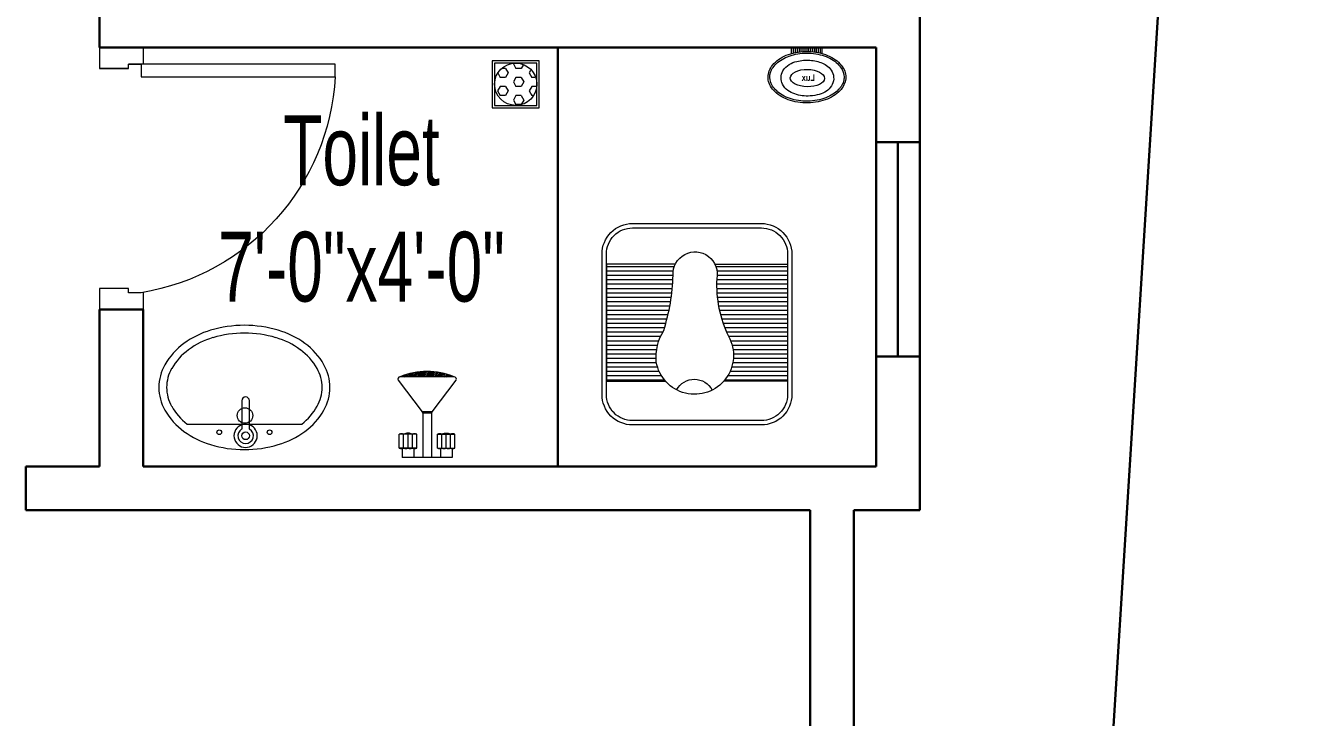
# Model space of a CAD drawing. Header units: inches. Extents: x 64086 to 138972, y -13497 to 16809.
# Drawn here: x 100475.5 to 100623.5, y -10640.3 to -10561.1 of the extents above; entities that cross this region are included whole.
import ezdxf

# ---------------------------------------------------------------- set-up
doc = ezdxf.new("R2010")
doc.units = ezdxf.units.IN
doc.header["$LTSCALE"] = 0.5
doc.header["$MEASUREMENT"] = 0
doc.layers.get('0').update_dxf_attribs({"lineweight": 13})
for name, color, linetype, lineweight in [('fixture', 24, 'Continuous', 13), ('fur', 42, 'Continuous', 15), ('Light fixture', 5, 'Continuous', 13), ('P-BASIN1', 6, 'Continuous', 15), ('P-COMMODE', 6, 'Continuous', 15), ('P-FLOOR-DRAIN', 4, 'Continuous', 15), ('P-SHOWER', 7, 'Continuous', 15), ('railing', 30, 'Continuous', 15), ('Text-2', 7, 'Continuous', 18), ('WALL', 7, 'Continuous', 30), ('WALL-0', 7, 'Continuous', 18)]:
    doc.layers.add(name, color=color, linetype=linetype, lineweight=lineweight)
doc.styles.get("Standard").update_dxf_attribs({"font": 'ARIALNB.TTF'})
doc.styles.add('STYLE1', font='ARIALN.TTF', dxfattribs={"width": 0.8})
pattern_1 = [(225, (19362.28457, 30685.39488), (-0.0883883476, 0.0883883476), [])]

# ---------------------------------------------------------------- blocks, each defined once
blk = doc.blocks.new('A$C31E24FA5')
at = {"layer": 'fur'}
for p, q in [((0.5, 17.93), (7.16, 17.93)), ((14.06, 17.93), (21.26, 17.93)), ((0.5, 17.43), (6.8, 17.43)), ((0.5, 16.93), (6.54, 16.93)), ((0.5, 16.43), (6.35, 16.43)), ((14.42, 17.43), (21.26, 17.43)), ((14.68, 16.93), (21.26, 16.93)), ((14.87, 16.43), (21.26, 16.43)), ((0.5, 15.93), (6.23, 15.93)), ((0.5, 15.43), (6.2, 15.43)), ((0.5, 14.93), (6.21, 14.93)), ((14.99, 15.93), (21.26, 15.93)), ((15.06, 15.43), (21.26, 15.43)), ((15.06, 14.93), (21.26, 14.93)), ((0.5, 14.43), (6.27, 14.43)), ((0.5, 13.93), (6.37, 13.93)), ((0.5, 13.43), (6.52, 13.43)), ((14.74, 13.43), (21.26, 13.43)), ((14.91, 13.93), (21.26, 13.93)), ((15.02, 14.43), (21.26, 14.43)), ((0.5, 12.93), (6.71, 12.93)), ((0.5, 12.43), (6.97, 12.43)), ((0.5, 11.93), (7.17, 11.93)), ((14.06, 11.93), (21.26, 11.93)), ((14.27, 12.43), (21.26, 12.43)), ((14.5, 12.93), (21.26, 12.93)), ((0.5, 11.43), (7.32, 11.43)), ((0.5, 10.93), (7.45, 10.93)), ((0.5, 10.43), (7.57, 10.43)), ((13.57, 10.43), (21.26, 10.43)), ((13.71, 10.93), (21.26, 10.93)), ((13.87, 11.43), (21.26, 11.43)), ((0.5, 9.93), (7.68, 9.93)), ((0.5, 9.43), (7.78, 9.43)), ((0.5, 8.93), (7.87, 8.93)), ((13.27, 8.93), (21.26, 8.93)), ((13.35, 9.43), (21.26, 9.43)), ((13.45, 9.93), (21.26, 9.93)), ((0.5, 8.43), (7.94, 8.43)), ((0.5, 7.93), (8, 7.93)), ((0.5, 7.43), (8.06, 7.43)), ((13.14, 7.43), (21.26, 7.43)), ((13.16, 7.93), (21.26, 7.93)), ((13.21, 8.43), (21.26, 8.43)), ((0.5, 6.93), (8.1, 6.93)), ((0.5, 6.43), (8.12, 6.43)), ((0.5, 5.93), (8.14, 5.93)), ((13.13, 6.93), (21.26, 6.93)), ((13.15, 6.43), (21.26, 6.43)), ((13.21, 5.93), (21.26, 5.93)), ((0.5, 5.43), (8.16, 5.43)), ((0.5, 4.93), (8.29, 4.93)), ((13.06, 4.93), (21.26, 4.93)), ((13.18, 5.43), (21.26, 5.43))]:
    blk.add_line(p, q, dxfattribs=at)
for points in [[(3.5, 0), (18.26, 0, 0.414214), (21.76, 3.5), (21.76, 19.59, 0.414214), (18.26, 23.09), (3.5, 23.09, 0.414214), (0, 19.59), (0, 3.5, 0.414214)], [(3.5, 0.5), (18.26, 0.5, 0.414214), (21.26, 3.5), (21.26, 19.59, 0.414214), (18.26, 22.59), (3.5, 22.59, 0.414214), (0.5, 19.59), (0.5, 3.5, 0.414214)], [(14.5, 12.93, 1.187601), (6.22, 15.87, 0.159476), (7.07, 12.25, -0.071892), (8.14, 5.92, 1.143323), (13.15, 6.33, -0.127468)]]:
    blk.add_lwpolyline(points, format="xyb", close=True, dxfattribs=at)
for points in [[(8.4, 4.67), (0.5, 4.67), (0.5, 18.07), (7.27, 18.07)], [(12.95, 4.67), (21.26, 4.67), (21.26, 18.07), (13.95, 18.07)]]:
    blk.add_lwpolyline(points, dxfattribs=at)
blk.add_arc((10.58, 20.16), 2.31, 208.2976, 332.3555, dxfattribs=at)
blk = doc.blocks.new('p-basin11')
at = {"lineweight": 13}
for p, q in [((-0.49, 4.45), (-0.49, 0.85)), ((0.5, 0.86), (0.5, 4.45)), ((-7.44, 1.49), (7.15, 1.49))]:
    blk.add_line(p, q, dxfattribs=at)
for centre, radius in [((-0.08, 2.58), 0.99), ((-3.35, 0.44), 0.298), ((0, 0), 0.495), ((3.06, 0.44), 0.298)]:
    blk.add_circle(centre, radius, dxfattribs=at)
for centre, radius, start, end in [((-1.18, 2.6), 11.33, 106.7647, 126.0274), ((-0.15, -0.85), 14.92, 90, 106.7647), ((-0.15, -0.85), 14.92, 73.2353, 90), ((0.89, 2.6), 11.33, 53.9726, 73.2353), ((-2.77, 4.78), 8.63, 126.0274, 150.3366), ((-1.18, 2.6), 10.34, 106.7647, 126.0274), ((-1.18, 2.6), 10.34, 106.7647, 126.0274), ((-0.15, -0.85), 13.93, 90, 106.7647), ((-0.15, -0.85), 13.93, 90, 106.7647), ((-0.15, -0.85), 13.93, 73.2353, 90), ((-0.15, -0.85), 13.93, 73.2353, 90), ((0.89, 2.6), 10.34, 53.9726, 73.2353), ((0.89, 2.6), 10.34, 53.9726, 73.2353), ((2.48, 4.78), 8.63, 29.6634, 53.9726), ((-2.77, 4.78), 7.64, 126.0274, 150.3366), ((-2.77, 4.78), 7.64, 126.0274, 150.3366), ((2.48, 4.78), 7.64, 29.6634, 53.9726), ((-5.2, 6.16), 5.84, 150.3366, 180), ((-5.2, 6.16), 4.85, 150.3366, 180), ((-5.2, 6.16), 4.85, 150.3366, 180), ((4.9, 6.16), 4.85, 0, 29.6634), ((4.9, 6.16), 4.85, 360, 29.6634), ((4.9, 6.16), 5.84, 0, 29.6634), ((-5.2, 6.16), 5.84, 180, 209.6634), ((-5.2, 6.16), 4.85, 180, 209.6634), ((0, 4.45), 0.495, 0, 180), ((4.9, 6.16), 4.85, 330.3366, 0), ((4.9, 6.16), 5.84, 330.3366, 0), ((-2.77, 7.54), 7.64, 209.6634, 232.3), ((2.48, 7.54), 7.64, 307.7, 330.3366), ((-2.77, 7.54), 8.63, 209.6634, 233.9726), ((2.48, 7.54), 8.63, 306.0274, 330.3366), ((-1.18, 9.72), 11.33, 233.9726, 253.2353), ((0, 0), 1.48, 109.6514, 70.3603), ((0, 0), 0.99, 120.3431, 59.7554), ((0.89, 9.72), 11.33, 286.7647, 306.0274), ((-0.15, 13.16), 14.92, 253.2353, 270), ((-0.15, 13.16), 14.92, 270, 286.7647)]:
    blk.add_arc(centre, radius, start, end, dxfattribs=at)
blk = doc.blocks.new('pp-sh')
at = {"ltscale": 0.01}
h = blk.add_hatch(dxfattribs=at)
h.set_pattern_fill('ANSI31', color=256, style=0)
h.set_pattern_definition(pattern_1)
h.paths.add_polyline_path([(18743.58, 25839.35), (18749.1, 25839.35, 0.199471)])
h = blk.add_hatch(dxfattribs=at)
h.set_pattern_fill('ANSI31', color=256, style=0)
h.set_pattern_definition(pattern_1)
h.paths.add_polyline_path([(18745.89, 25835.65), (18746.8, 25835.65, -0.163612), (18746.84, 25835.78), (18745.84, 25835.78, -0.163612)])
for p, q in [((18743.4, 25839), (18745.84, 25835.78)), ((18749.1, 25839.35), (18743.58, 25839.35)), ((18749.28, 25839), (18746.84, 25835.78)), ((18746.84, 25835.78), (18745.84, 25835.78)), ((18746.8, 25835.65), (18745.89, 25835.65)), ((18745.89, 25835.65), (18745.89, 25831.13)), ((18746.8, 25835.65), (18746.8, 25831.13)), ((18744.54, 25833.62), (18744.26, 25833.62)), ((18744.26, 25833.59), (18744.26, 25833.62)), ((18744.4, 25833.59), (18744.4, 25833.62)), ((18744.54, 25833.59), (18744.54, 25833.62)), ((18748.15, 25833.59), (18748.15, 25833.62)), ((18748.15, 25833.62), (18748.42, 25833.62)), ((18748.29, 25833.59), (18748.29, 25833.62)), ((18748.42, 25833.59), (18748.42, 25833.62)), ((18745.28, 25833.51), (18743.51, 25833.51)), ((18743.51, 25832.08), (18743.51, 25833.51)), ((18743.95, 25832.08), (18743.95, 25833.51)), ((18744.4, 25832.08), (18744.4, 25833.51)), ((18744.84, 25832.08), (18744.84, 25833.51)), ((18745.28, 25832.08), (18745.28, 25833.51)), ((18747.4, 25832.08), (18747.4, 25833.51)), ((18747.4, 25833.51), (18749.17, 25833.51)), ((18747.84, 25832.08), (18747.84, 25833.51)), ((18748.29, 25832.08), (18748.29, 25833.51)), ((18748.73, 25832.08), (18748.73, 25833.51)), ((18749.17, 25832.08), (18749.17, 25833.51)), ((18745.28, 25832.08), (18743.51, 25832.08)), ((18743.8, 25832.04), (18743.8, 25831.13)), ((18748.88, 25831.13), (18743.8, 25831.13)), ((18744.99, 25832.04), (18744.99, 25831.13)), ((18746.8, 25831.13), (18745.89, 25831.13)), ((18747.4, 25832.08), (18749.17, 25832.08)), ((18747.69, 25832.04), (18747.69, 25831.13)), ((18748.88, 25832.04), (18748.88, 25831.13))]:
    blk.add_line(p, q, dxfattribs=at)
for centre, radius, start, end in [((18743.58, 25839.13), 0.222, 90, 216.0286), ((18746.34, 25832.71), 7.19, 67.4384, 112.5616), ((18749.1, 25839.13), 0.222, 323.9714, 90), ((18745.67, 25835.65), 0.222, 0, 37.1678), ((18747.02, 25835.65), 0.222, 142.8322, 180), ((18744.4, 25832.37), 1.22, 68.7379, 111.2621), ((18748.29, 25832.37), 1.22, 68.7379, 111.2621), ((18743.73, 25832.87), 0.68, 70.9882, 109.0118), ((18743.73, 25833.55), 0, 152.3346, 180), ((18744.18, 25832.87), 0.68, 70.9882, 109.0118), ((18744.62, 25832.87), 0.68, 70.9882, 109.0118), ((18745.06, 25832.87), 0.68, 70.9882, 109.0118), ((18747.62, 25832.87), 0.68, 70.9882, 109.0118), ((18748.06, 25832.87), 0.68, 70.9882, 109.0118), ((18748.51, 25832.87), 0.68, 70.9882, 109.0118), ((18748.95, 25832.87), 0.68, 70.9882, 109.0118), ((18748.95, 25833.55), 0, 0, 27.6654), ((18743.73, 25832.72), 0.68, 250.9882, 289.0118), ((18744.18, 25832.72), 0.68, 250.9882, 289.0118), ((18744.62, 25832.72), 0.68, 250.9882, 289.0118), ((18745.06, 25832.72), 0.68, 250.9882, 289.0118), ((18747.62, 25832.72), 0.68, 250.9882, 289.0118), ((18748.06, 25832.72), 0.68, 250.9882, 289.0118), ((18748.51, 25832.72), 0.68, 250.9882, 289.0118), ((18748.95, 25832.72), 0.68, 250.9882, 289.0118)]:
    blk.add_arc(centre, radius, start, end, dxfattribs=at)
blk = doc.blocks.new('*X21')
at = {"color": 0}
for p, q in [((350.31, 2158.03), (350.62, 2158.57)), ((350.62, 2158.57), (351.25, 2158.57)), ((351.56, 2158.03), (351.25, 2158.57)), ((349.22, 2157.49), (349.37, 2157.49)), ((349.37, 2156.4), (349.69, 2156.94)), ((349.69, 2156.94), (349.37, 2157.49)), ((350.62, 2157.49), (350.31, 2158.03)), ((350.62, 2157.49), (351.25, 2157.49)), ((351.25, 2157.49), (351.56, 2158.03)), ((352.19, 2156.94), (352.5, 2157.49)), ((352.5, 2156.4), (352.19, 2156.94)), ((352.5, 2157.49), (353.12, 2157.49)), ((353.12, 2156.4), (353.44, 2156.94)), ((353.44, 2156.94), (353.12, 2157.49)), ((348.86, 2156.4), (349.37, 2156.4)), ((349, 2155.32), (349.37, 2155.32)), ((349.69, 2154.78), (349.37, 2155.32)), ((350.31, 2155.86), (350.62, 2156.4)), ((350.62, 2155.32), (350.31, 2155.86)), ((350.62, 2156.4), (351.25, 2156.4)), ((350.62, 2155.32), (351.25, 2155.32)), ((351.56, 2155.86), (351.25, 2156.4)), ((351.25, 2155.32), (351.56, 2155.86)), ((352.19, 2154.78), (352.5, 2155.32)), ((352.5, 2156.4), (353.12, 2156.4)), ((352.5, 2155.32), (353.12, 2155.32)), ((353.43, 2154.79), (353.12, 2155.32)), ((349.51, 2154.48), (349.69, 2154.78)), ((350.41, 2153.86), (350.62, 2154.24)), ((350.62, 2154.24), (351.25, 2154.24)), ((351.56, 2153.7), (351.25, 2154.24)), ((352.5, 2154.24), (352.19, 2154.78)), ((352.5, 2154.24), (352.92, 2154.24)), ((351.56, 2153.69), (351.56, 2153.7))]:
    blk.add_line(p, q, dxfattribs=at)
blk = doc.blocks.new('P-FLOOR')
at = {"layer": 'P-FLOOR-DRAIN'}
for points in [[(-2.08, 5.48), (-2.08, 0.98), (2.42, 0.98), (2.42, 5.48)], [(-1.85, 5.25), (-1.85, 1.2), (2.2, 1.2), (2.2, 5.25)]]:
    blk.add_lwpolyline(points, close=True, dxfattribs=at)
blk.add_circle((0.17, 3.23), 2.02, dxfattribs=at)
at = {"layer": 'P-FLOOR-DRAIN', "xscale": 0.8, "yscale": 0.8, "zscale": 0.8, "rotation": 270}
blk.add_blockref('*X21', (-1724.74, 284.25), dxfattribs=at)
blk = doc.blocks.new('RY')
at = {"layer": 'fixture'}
for p, q in [((227073.05, -59649.09), (227072.37, -59649.09)), ((227073.05, -59649.32), (227072.43, -59649.32)), ((227073.05, -59649.54), (227072.48, -59649.54)), ((227073.05, -59649.76), (227072.52, -59649.76)), ((227073.05, -59652.62), (227073.05, -59649.09)), ((227073.05, -59649.98), (227072.56, -59649.98)), ((227073.05, -59650.2), (227072.59, -59650.2)), ((227073.05, -59650.42), (227072.61, -59650.42)), ((227073.05, -59651.3), (227072.61, -59651.3)), ((227073.05, -59650.64), (227072.62, -59650.64)), ((227073.05, -59651.08), (227072.62, -59651.08)), ((227073.05, -59650.86), (227072.63, -59650.86)), ((227072.39, -59652.62), (227073.05, -59652.62)), ((227073.05, -59652.4), (227072.45, -59652.4)), ((227073.05, -59652.18), (227072.49, -59652.18)), ((227073.05, -59651.96), (227072.54, -59651.96)), ((227073.05, -59651.74), (227072.57, -59651.74)), ((227073.05, -59651.52), (227072.59, -59651.52))]:
    blk.add_line(p, q, dxfattribs=at)
at = {"layer": 'fixture', "color": 37}
blk.add_ellipse((227069.56, -59650.94), major_axis=(0.03, 1.96), ratio=0.508227, dxfattribs=at)
at = {"layer": 'fixture'}
for points, knots in [([(227069.67, -59655.34), (227070.14, -59655.34), (227070.61, -59655.17), (227071.49, -59654.46), (227071.88, -59653.92), (227072.44, -59652.6), (227072.61, -59651.83), (227072.64, -59650.26), (227072.52, -59649.46), (227072.02, -59648.09), (227071.65, -59647.51), (227070.8, -59646.71), (227070.32, -59646.49), (227069.39, -59646.39), (227068.91, -59646.52), (227068.01, -59647.13), (227067.6, -59647.62), (227066.98, -59648.88), (227066.78, -59649.63), (227066.67, -59651.2), (227066.76, -59652), (227067.19, -59653.43), (227067.53, -59654.05), (227068.36, -59654.94), (227068.83, -59655.21), (227069.42, -59655.33), (227069.54, -59655.34), (227069.67, -59655.34)], [0, 0, 0, 0, 0.512242, 0.512242, 1.024485, 1.024485, 1.536727, 1.536727, 2.04897, 2.04897, 2.561212, 2.561212, 3.073455, 3.073455, 3.585697, 3.585697, 4.09794, 4.09794, 4.610182, 4.610182, 5.122425, 5.122425, 5.634667, 5.634667, 6.14691, 6.14691, 6.283185, 6.283185, 6.283185, 6.283185]), ([(227069.67, -59655.14), (227070.05, -59655.14), (227070.44, -59655.01), (227071.19, -59654.47), (227071.55, -59654.05), (227072.1, -59652.97), (227072.3, -59652.32), (227072.46, -59650.96), (227072.43, -59650.24), (227072.15, -59648.92), (227071.9, -59648.32), (227071.27, -59647.37), (227070.89, -59647.03), (227070.12, -59646.65), (227069.74, -59646.59), (227068.97, -59646.73), (227068.58, -59646.93), (227067.86, -59647.63), (227067.53, -59648.13), (227067.07, -59649.31), (227066.93, -59650), (227066.89, -59651.43), (227067, -59652.18), (227067.43, -59653.43), (227067.73, -59653.96), (227068.41, -59654.72), (227068.79, -59654.96), (227069.34, -59655.12), (227069.5, -59655.14), (227069.67, -59655.14)], [0, 0, 0, 0, 0.466932, 0.466932, 0.933864, 0.933864, 1.400796, 1.400796, 1.867727, 1.867727, 2.334659, 2.334659, 2.801591, 2.801591, 3.268523, 3.268523, 3.735455, 3.735455, 4.202387, 4.202387, 4.669318, 4.669318, 5.165008, 5.165008, 5.62593, 5.62593, 6.080806, 6.080806, 6.283185, 6.283185, 6.283185, 6.283185])]:
    blk.add_open_spline(points, degree=3, knots=knots, dxfattribs=at)
at = {"layer": 'fixture', "color": 37}
blk.add_open_spline([(227069.6, -59647.92), (227069.34, -59647.91), (227069.09, -59647.98), (227068.25, -59648.39), (227067.93, -59648.94), (227067.55, -59650.04), (227067.47, -59650.66), (227067.53, -59651.62), (227067.59, -59651.97), (227067.78, -59652.58), (227067.9, -59652.86), (227068.21, -59653.33), (227068.41, -59653.53), (227068.88, -59653.84), (227069.16, -59653.93), (227069.74, -59653.97), (227070.04, -59653.9), (227070.53, -59653.65), (227070.73, -59653.47), (227071.05, -59653.09), (227071.17, -59652.88), (227071.47, -59652.22), (227071.57, -59651.72), (227071.64, -59650.73), (227071.6, -59650.22), (227071.4, -59649.43), (227071.28, -59649.13), (227070.94, -59648.58), (227070.71, -59648.32), (227070.17, -59648.01), (227069.9, -59647.92), (227069.6, -59647.92)], degree=3, knots=[0, 0, 0, 0, 0.251826, 0.251826, 0.981976, 0.981976, 1.712126, 1.712126, 2.138681, 2.138681, 2.508948, 2.508948, 2.825837, 2.825837, 3.120106, 3.120106, 3.414376, 3.414376, 3.708645, 3.708645, 4.002915, 4.002915, 4.608496, 4.608496, 5.214077, 5.214077, 5.606251, 5.606251, 5.998425, 5.998425, 6.283185, 6.283185, 6.283185, 6.283185], dxfattribs=at)
at = {"layer": 'fixture', "color": 37, "text_generation_flag": 4}
blk.add_text('Lux ', height=0.75, rotation=90, dxfattribs=at).set_placement((227069.24, -59651.81))
blk = doc.blocks.new('toilet d')
at = {"layer": 'railing'}
for p, q in [((98951.72, -21113.88), (98951.72, -21091.64)), ((98951.72, -21091.64), (98953.15, -21091.64)), ((98953.15, -21091.64), (98953.15, -21113.88)), ((98925.06, -21118.64), (98925.06, -21113.64)), ((98927, -21113.64), (98925.06, -21113.64)), ((98955.06, -21113.64), (98953.15, -21113.64)), ((98955.06, -21113.64), (98955.06, -21118.64)), ((98926.96, -21113.88), (98926.96, -21115.31)), ((98926.96, -21113.88), (98926.96, -21115.31)), ((98953.15, -21113.88), (98951.72, -21113.88)), ((98953.15, -21113.88), (98953.15, -21115.31)), ((98953.15, -21115.31), (98953.15, -21113.88)), ((98926.96, -21115.31), (98927.44, -21115.31)), ((98927.44, -21115.31), (98927.44, -21118.64)), ((98927.44, -21115.31), (98927.44, -21118.64)), ((98952.68, -21115.31), (98952.68, -21118.64)), ((98952.68, -21118.64), (98952.68, -21115.31)), ((98952.68, -21115.31), (98953.15, -21115.31)), ((98927.44, -21118.64), (98925.06, -21118.64)), ((98955.06, -21118.64), (98952.68, -21118.64))]:
    blk.add_line(p, q, dxfattribs=at)
blk.add_arc((98953.17, -21118.15), 26.55, 93.112, 170.7406, dxfattribs=at)

msp = doc.modelspace()

# ---------------------------------------------------------------- linework, layer by layer
at = {"layer": 'Light fixture', "lineweight": 30, "ltscale": 15}
for p, q in [((100536.5, -10611.6), (100536.5, -10563.6)), ((100575.5, -10574.45), (100575.5, -10599))]:
    msp.add_line(p, q, dxfattribs=at)
msp.add_lwpolyline([(100573, -10574.45), (100578, -10574.45), (100578, -10599), (100573, -10599)], close=True, dxfattribs=at)
at = {"layer": 'WALL', "lineweight": 30, "ltscale": 15}
for p, q in [((100555.5, -11356.48), (100623.54, -10267.6)), ((100484, -10563.6), (100484, -10510.6)), ((100578, -10611.6), (100578, -10510.6)), ((100573, -10611.6), (100573, -10563.6)), ((100484, -10611.6), (100484, -10593.6)), ((100489, -10611.6), (100489, -10593.6)), ((100475.54, -10611.6), (100475.54, -10616.6)), ((100578, -10616.6), (100578, -10611.6)), ((100565.45, -10742.29), (100565.45, -10616.6)), ((100570.45, -10754.29), (100570.45, -10616.6)), ((100570.45, -10616.6), (100578, -10616.6))]:
    msp.add_line(p, q, dxfattribs=at)
for points in [[(100484, -10563.6), (100573, -10563.6)], [(100484, -10593.6), (100489, -10593.6)], [(100475.54, -10611.6), (100484, -10611.6)], [(100489, -10611.6), (100573, -10611.6)], [(100475.54, -10616.6), (100565.45, -10616.6)]]:
    msp.add_lwpolyline(points, dxfattribs=at)

# ---------------------------------------------------------------- block references
at = {"layer": 'P-BASIN1', "xscale": 0.9000000000232831, "yscale": 0.8999999999941792, "zscale": 0.8999999999999773}
msp.add_blockref('p-basin11', (100500.73, -10608.09), dxfattribs=at)
at = {"layer": 'P-COMMODE', "xscale": -1, "rotation": 180}
msp.add_blockref('A$C31E24FA5', (100541.58, -10583.76), dxfattribs=at)
at = {"layer": 'P-FLOOR-DRAIN', "linetype": 'Continuous', "xscale": 1.199999999953434, "yscale": 1.199999999982538, "zscale": 1.200000000000045, "rotation": 270}
msp.add_blockref('P-FLOOR', (100527.82, -10567.59), dxfattribs=at)
at = {"layer": 'P-SHOWER', "xscale": 1.125, "yscale": 1.125, "zscale": 1.125}
msp.add_blockref('pp-sh', (79431.9, -39670.61), dxfattribs=at)
at = {"layer": 'railing', "xscale": -1, "rotation": 269.9999999993543}
msp.add_blockref('toilet d', (121602.64, -109518.66), dxfattribs=at)
at = {"layer": 'WALL-0', "rotation": 89.99999999999999}
msp.add_blockref('RY', (40914.18, -237636.65), dxfattribs=at)

# ---------------------------------------------------------------- texts
at = {"layer": 'Text-2', "insert": (100514.02, -10592.82), "char_height": 8, "width": 62.6443, "attachment_point": 8, "style": 'STYLE1'}
msp.add_mtext('Toilet\\P7\'-0"x4\'-0"', dxfattribs=at)

doc.saveas('drawing.dxf')
